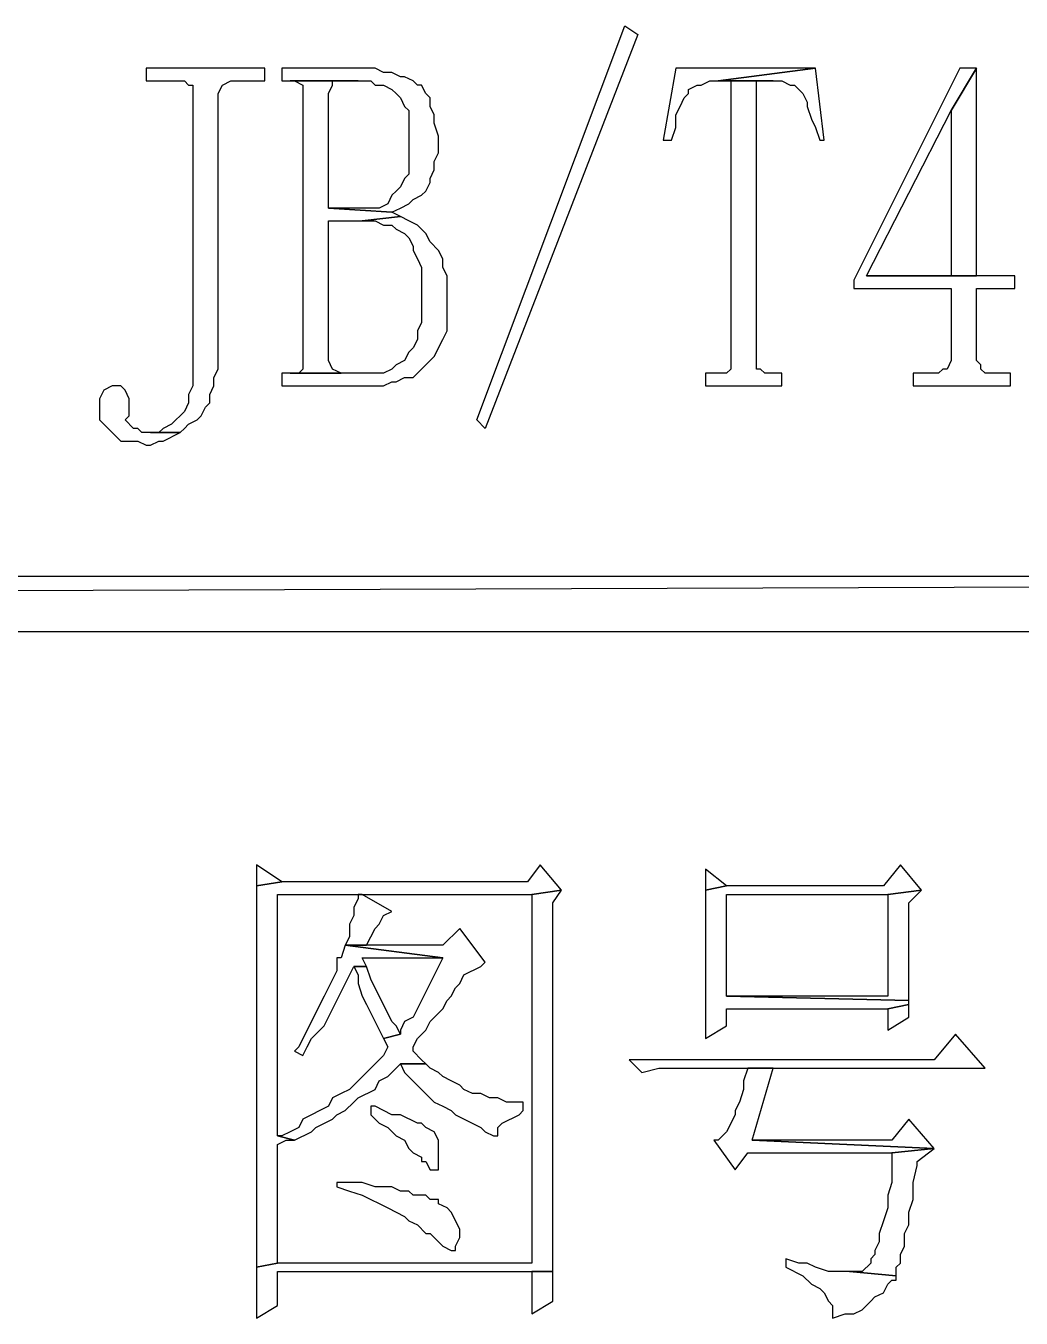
# Model space of a CAD drawing. Extents: x -15.4 to 0.8, y 0.3 to 11.8.
# Drawn here: x -0.7483 to -0.5525, y 1.1936 to 1.4477 of the extents above; entities that cross this region are included whole.
import ezdxf

# ---------------------------------------------------------------- set-up
doc = ezdxf.new("R2010")
doc.units = 0
doc.header["$MEASUREMENT"] = 0
doc.linetypes.add('AUSGEZOGEN', pattern=[0])
doc.layers.get('0').update_dxf_attribs({"linetype": 'AUSGEZOGEN'})

msp = doc.modelspace()

# ---------------------------------------------------------------- linework, layer by layer
for points in [[(-0.65795, 1.36856), (-0.65961, 1.37023), (-0.65961, 1.37023), (-0.63045, 1.44773), (-0.63045, 1.44773), (-0.62795, 1.44606), (-0.62795, 1.44606), (-0.65795, 1.36856), (-0.65795, 1.36856)], [(-0.70128, 1.4394), (-0.72461, 1.4394), (-0.72461, 1.4394), (-0.72461, 1.4369), (-0.72461, 1.4369), (-0.71711, 1.4369), (-0.71711, 1.4369), (-0.71628, 1.43606), (-0.71628, 1.43606), (-0.71545, 1.43606), (-0.71545, 1.43606), (-0.71545, 1.3769), (-0.71545, 1.3769), (-0.71628, 1.37523), (-0.71628, 1.37523), (-0.71628, 1.37356), (-0.71628, 1.37356), (-0.71711, 1.3719), (-0.71711, 1.3719), (-0.71795, 1.37106), (-0.71795, 1.37106), (-0.71878, 1.37023), (-0.71878, 1.37023), (-0.71961, 1.3694), (-0.71961, 1.3694), (-0.72128, 1.36856), (-0.72128, 1.36856), (-0.72211, 1.36773), (-0.72211, 1.36773), (-0.72378, 1.36773), (-0.72378, 1.36773), (-0.71795, 1.36773), (-0.71795, 1.36773), (-0.71711, 1.36856), (-0.71711, 1.36856), (-0.71628, 1.3694), (-0.71628, 1.3694), (-0.71461, 1.37023), (-0.71461, 1.37023), (-0.71378, 1.37106), (-0.71378, 1.37106), (-0.71295, 1.37273), (-0.71295, 1.37273), (-0.71211, 1.37356), (-0.71211, 1.37356), (-0.71211, 1.37523), (-0.71211, 1.37523), (-0.71128, 1.3769), (-0.71128, 1.3769), (-0.71128, 1.37856), (-0.71128, 1.37856), (-0.71045, 1.38023), (-0.71045, 1.38023), (-0.71045, 1.4344), (-0.71045, 1.4344), (-0.70961, 1.43606), (-0.70961, 1.43606), (-0.70795, 1.4369), (-0.70795, 1.4369), (-0.70128, 1.4369), (-0.70128, 1.4394)], [(-0.68128, 1.4394), (-0.69795, 1.4394), (-0.69795, 1.4394), (-0.69795, 1.4369), (-0.69795, 1.4369), (-0.68045, 1.4369), (-0.68045, 1.4369), (-0.67961, 1.43606), (-0.67961, 1.43606), (-0.67795, 1.43606), (-0.67795, 1.43606), (-0.67628, 1.43523), (-0.67628, 1.43523), (-0.67545, 1.4344), (-0.67545, 1.4344), (-0.67461, 1.43356), (-0.67461, 1.43356), (-0.67378, 1.4319), (-0.67378, 1.4319), (-0.67295, 1.43106), (-0.67295, 1.43106), (-0.67295, 1.41856), (-0.67295, 1.41856), (-0.67378, 1.41773), (-0.67378, 1.41773), (-0.67461, 1.41606), (-0.67461, 1.41606), (-0.67545, 1.41523), (-0.67545, 1.41523), (-0.67628, 1.4144), (-0.67628, 1.4144), (-0.67711, 1.41273), (-0.67711, 1.41273), (-0.67878, 1.4119), (-0.67878, 1.4119), (-0.68878, 1.4119), (-0.68878, 1.4119), (-0.67628, 1.41106), (-0.67628, 1.41106), (-0.67461, 1.4119), (-0.67461, 1.4119), (-0.67295, 1.41273), (-0.67295, 1.41273), (-0.67211, 1.41356), (-0.67211, 1.41356), (-0.67045, 1.4144), (-0.67045, 1.4144), (-0.66961, 1.41523), (-0.66961, 1.41523), (-0.66878, 1.4169), (-0.66878, 1.4169), (-0.66878, 1.41773), (-0.66878, 1.41773), (-0.66795, 1.4194), (-0.66795, 1.4194), (-0.66795, 1.42106), (-0.66795, 1.42106), (-0.66711, 1.42273), (-0.66711, 1.42273), (-0.66711, 1.42606), (-0.66711, 1.42606), (-0.66795, 1.42856), (-0.66795, 1.42856), (-0.66795, 1.43023), (-0.66795, 1.43023), (-0.66878, 1.4319), (-0.66878, 1.4319), (-0.66878, 1.43356), (-0.66878, 1.43356), (-0.66961, 1.4344), (-0.66961, 1.4344), (-0.67045, 1.43606), (-0.67045, 1.43606), (-0.67128, 1.43606), (-0.67128, 1.43606), (-0.67211, 1.4369), (-0.67211, 1.4369), (-0.67378, 1.43773), (-0.67378, 1.43773), (-0.67461, 1.43773), (-0.67461, 1.43773), (-0.67628, 1.43856), (-0.67628, 1.43856), (-0.67795, 1.43856), (-0.67795, 1.43856), (-0.67961, 1.4394), (-0.68128, 1.4394)], [(-0.59295, 1.4394), (-0.62045, 1.4394), (-0.62045, 1.4394), (-0.62295, 1.42523), (-0.62295, 1.42523), (-0.62128, 1.42523), (-0.62128, 1.42523), (-0.62045, 1.42773), (-0.62045, 1.42773), (-0.62045, 1.43023), (-0.62045, 1.43023), (-0.61961, 1.4319), (-0.61961, 1.4319), (-0.61878, 1.43356), (-0.61878, 1.43356), (-0.61795, 1.4344), (-0.61795, 1.4344), (-0.61795, 1.43523), (-0.61795, 1.43523), (-0.61628, 1.43606), (-0.61628, 1.43606), (-0.61545, 1.43606), (-0.61545, 1.43606), (-0.61378, 1.4369), (-0.61378, 1.4369), (-0.61211, 1.4369), (-0.59295, 1.4394)], [(-0.59295, 1.4394), (-0.61211, 1.4369), (-0.61211, 1.4369), (-0.59961, 1.4369), (-0.59961, 1.4369), (-0.59795, 1.43606), (-0.59795, 1.43606), (-0.59711, 1.43606), (-0.59711, 1.43606), (-0.59545, 1.4344), (-0.59545, 1.4344), (-0.59461, 1.43273), (-0.59461, 1.43273), (-0.59461, 1.4319), (-0.59461, 1.4319), (-0.59378, 1.4294), (-0.59378, 1.4294), (-0.59295, 1.42773), (-0.59295, 1.42773), (-0.59211, 1.42523), (-0.59211, 1.42523), (-0.59128, 1.42523), (-0.59295, 1.4394)], [(-0.56128, 1.4394), (-0.56461, 1.4394), (-0.56461, 1.4394), (-0.58545, 1.39773), (-0.58545, 1.39773), (-0.58545, 1.39606), (-0.58545, 1.39606), (-0.56628, 1.39606), (-0.56628, 1.39606), (-0.56628, 1.3819), (-0.56628, 1.3819), (-0.56711, 1.38023), (-0.56711, 1.38023), (-0.56795, 1.38023), (-0.56795, 1.38023), (-0.56878, 1.3794), (-0.56878, 1.3794), (-0.57378, 1.3794), (-0.57378, 1.3794), (-0.57378, 1.3769), (-0.57378, 1.3769), (-0.55461, 1.3769), (-0.55461, 1.3769), (-0.55461, 1.3794), (-0.55461, 1.3794), (-0.55961, 1.3794), (-0.55961, 1.3794), (-0.56045, 1.38023), (-0.56045, 1.38023), (-0.56045, 1.38106), (-0.56045, 1.38106), (-0.56128, 1.3819), (-0.56128, 1.3819), (-0.56128, 1.39606), (-0.56128, 1.39606), (-0.55378, 1.39606), (-0.55378, 1.39606), (-0.55378, 1.39856), (-0.55378, 1.39856), (-0.58295, 1.39856), (-0.58295, 1.39856), (-0.56628, 1.43106), (-0.56128, 1.4394)], [(-0.56128, 1.4394), (-0.56628, 1.43106), (-0.56628, 1.43106), (-0.56628, 1.39856), (-0.56628, 1.39856), (-0.58295, 1.39856), (-0.58295, 1.39856), (-0.56128, 1.39856), (-0.56128, 1.4394)], [(-0.69628, 1.4369), (-0.69545, 1.4369), (-0.69545, 1.4369), (-0.69378, 1.43606), (-0.69378, 1.43606), (-0.69378, 1.38023), (-0.69378, 1.38023), (-0.69461, 1.3794), (-0.69461, 1.3794), (-0.69628, 1.3794), (-0.69628, 1.3794), (-0.68628, 1.3794), (-0.68628, 1.3794), (-0.68795, 1.38023), (-0.68795, 1.38023), (-0.68878, 1.3819), (-0.68878, 1.3819), (-0.68878, 1.4094), (-0.68878, 1.4094), (-0.68211, 1.4094), (-0.68211, 1.4094), (-0.67461, 1.41023), (-0.67461, 1.41023), (-0.67628, 1.41106), (-0.67628, 1.41106), (-0.68878, 1.4119), (-0.68878, 1.4119), (-0.68878, 1.4344), (-0.68878, 1.4344), (-0.68795, 1.43606), (-0.68795, 1.43606), (-0.68795, 1.4369), (-0.68795, 1.4369), (-0.68295, 1.4369), (-0.69628, 1.4369)], [(-0.61211, 1.4369), (-0.60961, 1.4369), (-0.60961, 1.4369), (-0.60961, 1.38023), (-0.60961, 1.38023), (-0.61045, 1.3794), (-0.61045, 1.3794), (-0.61461, 1.3794), (-0.61461, 1.3794), (-0.61461, 1.3769), (-0.61461, 1.3769), (-0.59961, 1.3769), (-0.59961, 1.3769), (-0.59961, 1.3794), (-0.59961, 1.3794), (-0.60295, 1.3794), (-0.60295, 1.3794), (-0.60378, 1.38023), (-0.60378, 1.38023), (-0.60461, 1.38023), (-0.60461, 1.38023), (-0.60461, 1.4369), (-0.60461, 1.4369), (-0.60128, 1.4369), (-0.61211, 1.4369)], [(-0.67461, 1.41023), (-0.68211, 1.4094), (-0.68211, 1.4094), (-0.67961, 1.4094), (-0.67961, 1.4094), (-0.67795, 1.40856), (-0.67795, 1.40856), (-0.67628, 1.40856), (-0.67628, 1.40856), (-0.67545, 1.40773), (-0.67545, 1.40773), (-0.67378, 1.4069), (-0.67378, 1.4069), (-0.67295, 1.40606), (-0.67295, 1.40606), (-0.67211, 1.4044), (-0.67211, 1.4044), (-0.67211, 1.40356), (-0.67211, 1.40356), (-0.67128, 1.4019), (-0.67128, 1.4019), (-0.67045, 1.40023), (-0.67045, 1.40023), (-0.67045, 1.3894), (-0.67045, 1.3894), (-0.67128, 1.38773), (-0.67128, 1.38773), (-0.67128, 1.38606), (-0.67128, 1.38606), (-0.67211, 1.3844), (-0.67211, 1.3844), (-0.67295, 1.38356), (-0.67295, 1.38356), (-0.67378, 1.3819), (-0.67378, 1.3819), (-0.67545, 1.38106), (-0.67545, 1.38106), (-0.67628, 1.38023), (-0.67628, 1.38023), (-0.67795, 1.3794), (-0.67795, 1.3794), (-0.69795, 1.3794), (-0.69795, 1.3794), (-0.69795, 1.3769), (-0.69795, 1.3769), (-0.67795, 1.3769), (-0.67795, 1.3769), (-0.67628, 1.37773), (-0.67628, 1.37773), (-0.67545, 1.37773), (-0.67545, 1.37773), (-0.67378, 1.37856), (-0.67378, 1.37856), (-0.67211, 1.37856), (-0.67211, 1.37856), (-0.67045, 1.38023), (-0.67045, 1.38023), (-0.66878, 1.3819), (-0.66878, 1.3819), (-0.66795, 1.38273), (-0.66795, 1.38273), (-0.66628, 1.38606), (-0.66628, 1.38606), (-0.66545, 1.38773), (-0.66545, 1.38773), (-0.66545, 1.39856), (-0.66545, 1.39856), (-0.66628, 1.40023), (-0.66628, 1.40023), (-0.66628, 1.4019), (-0.66628, 1.4019), (-0.66711, 1.40356), (-0.66711, 1.40356), (-0.66878, 1.40523), (-0.66878, 1.40523), (-0.66961, 1.4069), (-0.66961, 1.4069), (-0.67128, 1.40856), (-0.67128, 1.40856), (-0.67295, 1.4094), (-0.67461, 1.41023)], [(-0.73045, 1.3769), (-0.73128, 1.3769), (-0.73128, 1.3769), (-0.73295, 1.37606), (-0.73295, 1.37606), (-0.73378, 1.3744), (-0.73378, 1.3744), (-0.73378, 1.37023), (-0.73378, 1.37023), (-0.72961, 1.36606), (-0.72961, 1.36606), (-0.72628, 1.36606), (-0.72628, 1.36606), (-0.72461, 1.36523), (-0.72461, 1.36523), (-0.72378, 1.36523), (-0.72378, 1.36523), (-0.72211, 1.36606), (-0.72211, 1.36606), (-0.72128, 1.36606), (-0.72128, 1.36606), (-0.71795, 1.36773), (-0.71795, 1.36773), (-0.72545, 1.36773), (-0.72545, 1.36773), (-0.72628, 1.36856), (-0.72628, 1.36856), (-0.72711, 1.36856), (-0.72711, 1.36856), (-0.72878, 1.37023), (-0.72878, 1.37023), (-0.72795, 1.37106), (-0.72795, 1.37106), (-0.72795, 1.3744), (-0.72795, 1.3744), (-0.72878, 1.37606), (-0.72878, 1.37606), (-0.72961, 1.3769), (-0.73045, 1.3769)], [(-3.26878, 1.3394), (-3.26878, 1.32856), (-3.26878, 1.32856), (0.08122, 1.3394), (-3.26878, 1.3394)], [(-3.26878, 1.32856), (0.08122, 1.3394), (0.08122, 1.3394), (0.08122, 1.32856), (-3.26878, 1.32856)], [(-0.70295, 1.28273), (-0.70295, 1.27856), (-0.70295, 1.27856), (-0.69795, 1.2794), (-0.70295, 1.28273)], [(-0.64711, 1.28273), (-0.64961, 1.2794), (-0.64961, 1.2794), (-0.69795, 1.2794), (-0.69795, 1.2794), (-0.70295, 1.27856), (-0.70295, 1.27856), (-0.70295, 1.20356), (-0.70295, 1.20356), (-0.69878, 1.2044), (-0.69878, 1.2044), (-0.69878, 1.22773), (-0.69878, 1.22773), (-0.69711, 1.22856), (-0.69711, 1.22856), (-0.69545, 1.22856), (-0.69545, 1.22856), (-0.69878, 1.2294), (-0.69878, 1.2294), (-0.69878, 1.2769), (-0.69878, 1.2769), (-0.64878, 1.2769), (-0.64878, 1.2769), (-0.64295, 1.27773), (-0.64711, 1.28273)], [(-0.57628, 1.28273), (-0.57961, 1.27856), (-0.57961, 1.27856), (-0.61045, 1.27856), (-0.61045, 1.27856), (-0.61461, 1.27773), (-0.61461, 1.27773), (-0.61461, 1.24856), (-0.61461, 1.24856), (-0.61045, 1.25106), (-0.61045, 1.25106), (-0.61045, 1.2544), (-0.61045, 1.2544), (-0.57878, 1.2544), (-0.57878, 1.2544), (-0.57461, 1.25523), (-0.57461, 1.25523), (-0.57461, 1.25606), (-0.57461, 1.25606), (-0.61045, 1.2569), (-0.61045, 1.2569), (-0.61045, 1.2769), (-0.61045, 1.2769), (-0.57878, 1.2769), (-0.57878, 1.2769), (-0.57211, 1.27773), (-0.57628, 1.28273)], [(-0.61461, 1.2819), (-0.61461, 1.27773), (-0.61461, 1.27773), (-0.61045, 1.27856), (-0.61461, 1.2819)], [(-0.64295, 1.27773), (-0.64878, 1.2769), (-0.64878, 1.2769), (-0.64878, 1.2044), (-0.64878, 1.2044), (-0.69878, 1.2044), (-0.69878, 1.2044), (-0.70295, 1.20356), (-0.70295, 1.20356), (-0.70295, 1.19356), (-0.70295, 1.19356), (-0.69878, 1.19606), (-0.69878, 1.19606), (-0.69878, 1.20273), (-0.69878, 1.20273), (-0.64461, 1.20273), (-0.64461, 1.20273), (-0.64461, 1.27523), (-0.64295, 1.27773)], [(-0.68211, 1.2769), (-0.68295, 1.2769), (-0.68295, 1.2769), (-0.68295, 1.27606), (-0.68295, 1.27606), (-0.68378, 1.2744), (-0.68378, 1.2744), (-0.68378, 1.27273), (-0.68378, 1.27273), (-0.68461, 1.27106), (-0.68461, 1.27106), (-0.68461, 1.26856), (-0.68461, 1.26856), (-0.68545, 1.2669), (-0.68545, 1.2669), (-0.68128, 1.2669), (-0.68128, 1.2669), (-0.67961, 1.27023), (-0.67961, 1.27023), (-0.67878, 1.27106), (-0.67878, 1.27106), (-0.67795, 1.27273), (-0.67795, 1.27273), (-0.67628, 1.27356), (-0.68211, 1.2769)], [(-0.57211, 1.27773), (-0.57878, 1.2769), (-0.57878, 1.2769), (-0.57878, 1.2569), (-0.57878, 1.2569), (-0.61045, 1.2569), (-0.61045, 1.2569), (-0.57461, 1.25606), (-0.57461, 1.25606), (-0.57461, 1.27523), (-0.57211, 1.27773)], [(-0.66295, 1.27023), (-0.66628, 1.2669), (-0.66628, 1.2669), (-0.68545, 1.2669), (-0.68545, 1.2669), (-0.66628, 1.2644), (-0.66628, 1.2644), (-0.66961, 1.25773), (-0.66961, 1.25773), (-0.67045, 1.25606), (-0.67045, 1.25606), (-0.67211, 1.25273), (-0.67211, 1.25273), (-0.67378, 1.2519), (-0.67378, 1.2519), (-0.67461, 1.25023), (-0.67461, 1.25023), (-0.67461, 1.2494), (-0.67461, 1.2494), (-0.67795, 1.24856), (-0.67795, 1.24856), (-0.67711, 1.2469), (-0.67711, 1.2469), (-0.67795, 1.24523), (-0.67795, 1.24523), (-0.68461, 1.23856), (-0.68461, 1.23856), (-0.68628, 1.23773), (-0.68628, 1.23773), (-0.68795, 1.2369), (-0.68795, 1.2369), (-0.68878, 1.23523), (-0.68878, 1.23523), (-0.69378, 1.23273), (-0.69378, 1.23273), (-0.69461, 1.23106), (-0.69461, 1.23106), (-0.69628, 1.23023), (-0.69628, 1.23023), (-0.69795, 1.2294), (-0.69795, 1.2294), (-0.69878, 1.2294), (-0.69878, 1.2294), (-0.69545, 1.22856), (-0.69545, 1.22856), (-0.69211, 1.23023), (-0.69211, 1.23023), (-0.69128, 1.23106), (-0.69128, 1.23106), (-0.68795, 1.23273), (-0.68795, 1.23273), (-0.68711, 1.23356), (-0.68711, 1.23356), (-0.68545, 1.2344), (-0.68545, 1.2344), (-0.68378, 1.23606), (-0.68378, 1.23606), (-0.68295, 1.2369), (-0.68295, 1.2369), (-0.67961, 1.23856), (-0.67961, 1.23856), (-0.67878, 1.24023), (-0.67878, 1.24023), (-0.67711, 1.24106), (-0.67711, 1.24106), (-0.67628, 1.2419), (-0.67628, 1.2419), (-0.67461, 1.24356), (-0.67461, 1.24356), (-0.66961, 1.24356), (-0.66961, 1.24356), (-0.67045, 1.2444), (-0.67045, 1.2444), (-0.67211, 1.24606), (-0.67211, 1.24606), (-0.67211, 1.2469), (-0.67211, 1.2469), (-0.67128, 1.24856), (-0.67128, 1.24856), (-0.66961, 1.25023), (-0.66961, 1.25023), (-0.66878, 1.2519), (-0.66878, 1.2519), (-0.66628, 1.2544), (-0.66628, 1.2544), (-0.66545, 1.25606), (-0.66545, 1.25606), (-0.66461, 1.2569), (-0.66461, 1.2569), (-0.66378, 1.25856), (-0.66378, 1.25856), (-0.66295, 1.2594), (-0.66295, 1.2594), (-0.66211, 1.26106), (-0.66211, 1.26106), (-0.65878, 1.26273), (-0.65878, 1.26273), (-0.65795, 1.26356), (-0.66295, 1.27023)], [(-0.68545, 1.2669), (-0.68628, 1.2644), (-0.68628, 1.2644), (-0.68711, 1.2644), (-0.68711, 1.2644), (-0.68711, 1.2619), (-0.68711, 1.2619), (-0.68961, 1.2569), (-0.68961, 1.2569), (-0.69045, 1.25523), (-0.69045, 1.25523), (-0.69461, 1.2469), (-0.69461, 1.2469), (-0.69545, 1.24606), (-0.69545, 1.24606), (-0.69378, 1.24523), (-0.69378, 1.24523), (-0.69295, 1.2469), (-0.69295, 1.2469), (-0.69211, 1.24856), (-0.69211, 1.24856), (-0.68961, 1.25106), (-0.68961, 1.25106), (-0.68711, 1.25606), (-0.68711, 1.25606), (-0.68628, 1.25773), (-0.68628, 1.25773), (-0.68378, 1.26273), (-0.68378, 1.26273), (-0.68128, 1.26273), (-0.68128, 1.26273), (-0.68211, 1.2644), (-0.68211, 1.2644), (-0.66628, 1.2644), (-0.68545, 1.2669)], [(-0.68128, 1.26273), (-0.68378, 1.26273), (-0.68378, 1.26273), (-0.68295, 1.26106), (-0.68295, 1.26106), (-0.68295, 1.2594), (-0.68295, 1.2594), (-0.68211, 1.2569), (-0.68211, 1.2569), (-0.68128, 1.25523), (-0.68128, 1.25523), (-0.67795, 1.24856), (-0.67795, 1.24856), (-0.67461, 1.2494), (-0.67461, 1.2494), (-0.67545, 1.25106), (-0.67545, 1.25106), (-0.67628, 1.2519), (-0.67628, 1.2519), (-0.67795, 1.25523), (-0.67795, 1.25523), (-0.67878, 1.2569), (-0.67878, 1.2569), (-0.68045, 1.26023), (-0.68128, 1.26273)], [(-0.57461, 1.25523), (-0.57878, 1.2544), (-0.57878, 1.2544), (-0.57878, 1.25023), (-0.57878, 1.25023), (-0.57461, 1.25273), (-0.57461, 1.25273), (-0.57461, 1.25356), (-0.57461, 1.25523)], [(-0.56545, 1.2494), (-0.56961, 1.2444), (-0.56961, 1.2444), (-0.62961, 1.2444), (-0.62961, 1.2444), (-0.62711, 1.2419), (-0.62711, 1.2419), (-0.62378, 1.24273), (-0.62378, 1.24273), (-0.55961, 1.24273), (-0.56545, 1.2494)], [(-0.66961, 1.24356), (-0.67461, 1.24356), (-0.67461, 1.24356), (-0.67378, 1.2419), (-0.67378, 1.2419), (-0.66795, 1.23606), (-0.66795, 1.23606), (-0.66628, 1.23523), (-0.66628, 1.23523), (-0.66461, 1.2344), (-0.66461, 1.2344), (-0.66378, 1.23356), (-0.66378, 1.23356), (-0.65878, 1.23106), (-0.65878, 1.23106), (-0.65795, 1.23023), (-0.65795, 1.23023), (-0.65628, 1.2294), (-0.65628, 1.2294), (-0.65545, 1.2294), (-0.65545, 1.2294), (-0.65545, 1.23106), (-0.65545, 1.23106), (-0.65461, 1.2319), (-0.65461, 1.2319), (-0.65128, 1.23356), (-0.65128, 1.23356), (-0.65045, 1.2344), (-0.65045, 1.2344), (-0.65045, 1.23606), (-0.65045, 1.23606), (-0.65378, 1.23606), (-0.65378, 1.23606), (-0.65545, 1.2369), (-0.65545, 1.2369), (-0.65711, 1.2369), (-0.65711, 1.2369), (-0.65878, 1.23773), (-0.65878, 1.23773), (-0.66045, 1.23773), (-0.66045, 1.23773), (-0.66211, 1.23856), (-0.66211, 1.23856), (-0.66295, 1.2394), (-0.66295, 1.2394), (-0.66461, 1.24023), (-0.66461, 1.24023), (-0.66628, 1.24106), (-0.66628, 1.24106), (-0.66711, 1.2419), (-0.66711, 1.2419), (-0.66878, 1.24273), (-0.66961, 1.24356)], [(-0.60128, 1.24273), (-0.60628, 1.24273), (-0.60628, 1.24273), (-0.60711, 1.24023), (-0.60711, 1.24023), (-0.60711, 1.23856), (-0.60711, 1.23856), (-0.60795, 1.23606), (-0.60795, 1.23606), (-0.60878, 1.2344), (-0.60878, 1.2344), (-0.60878, 1.23356), (-0.60878, 1.23356), (-0.61045, 1.23023), (-0.61045, 1.23023), (-0.61211, 1.22856), (-0.61211, 1.22856), (-0.61295, 1.22856), (-0.61295, 1.22856), (-0.60878, 1.22273), (-0.60878, 1.22273), (-0.60628, 1.22606), (-0.60628, 1.22606), (-0.57795, 1.22606), (-0.57795, 1.22606), (-0.56961, 1.2269), (-0.56961, 1.2269), (-0.60545, 1.22856), (-0.60128, 1.24273)], [(-0.68045, 1.23523), (-0.68045, 1.23356), (-0.68045, 1.23356), (-0.67878, 1.2319), (-0.67878, 1.2319), (-0.67711, 1.23106), (-0.67711, 1.23106), (-0.67545, 1.2294), (-0.67545, 1.2294), (-0.67378, 1.22856), (-0.67378, 1.22856), (-0.67295, 1.2269), (-0.67295, 1.2269), (-0.67211, 1.22606), (-0.67211, 1.22606), (-0.67045, 1.22523), (-0.67045, 1.22523), (-0.67045, 1.2244), (-0.67045, 1.2244), (-0.66961, 1.2244), (-0.66961, 1.2244), (-0.66878, 1.22273), (-0.66878, 1.22273), (-0.66711, 1.22273), (-0.66711, 1.22273), (-0.66711, 1.22856), (-0.66711, 1.22856), (-0.66795, 1.23023), (-0.66795, 1.23023), (-0.66961, 1.23106), (-0.66961, 1.23106), (-0.67045, 1.2319), (-0.67045, 1.2319), (-0.67128, 1.2319), (-0.67128, 1.2319), (-0.67461, 1.23356), (-0.67461, 1.23356), (-0.67628, 1.23356), (-0.67628, 1.23356), (-0.67961, 1.23523), (-0.68045, 1.23523)], [(-0.57461, 1.23273), (-0.57795, 1.22856), (-0.57795, 1.22856), (-0.60545, 1.22856), (-0.60545, 1.22856), (-0.56961, 1.2269), (-0.57461, 1.23273)], [(-0.56961, 1.2269), (-0.57795, 1.22606), (-0.57795, 1.22606), (-0.57795, 1.22023), (-0.57795, 1.22023), (-0.57878, 1.21773), (-0.57878, 1.21773), (-0.57878, 1.21523), (-0.57878, 1.21523), (-0.57961, 1.21273), (-0.57961, 1.21273), (-0.58045, 1.21023), (-0.58045, 1.21023), (-0.58045, 1.20856), (-0.58045, 1.20856), (-0.58128, 1.2069), (-0.58128, 1.2069), (-0.58128, 1.20606), (-0.58128, 1.20606), (-0.58211, 1.20523), (-0.58211, 1.20523), (-0.58211, 1.2044), (-0.58211, 1.2044), (-0.58378, 1.20273), (-0.58378, 1.20273), (-0.58628, 1.20273), (-0.58628, 1.20273), (-0.57711, 1.2019), (-0.57711, 1.2019), (-0.57711, 1.20356), (-0.57711, 1.20356), (-0.57628, 1.2044), (-0.57628, 1.2044), (-0.57628, 1.20606), (-0.57628, 1.20606), (-0.57545, 1.20773), (-0.57545, 1.20773), (-0.57545, 1.21023), (-0.57545, 1.21023), (-0.57461, 1.2119), (-0.57461, 1.2119), (-0.57461, 1.2144), (-0.57461, 1.2144), (-0.57378, 1.2169), (-0.57378, 1.2169), (-0.57378, 1.22023), (-0.57378, 1.22023), (-0.57295, 1.22356), (-0.57295, 1.22356), (-0.57295, 1.2244), (-0.56961, 1.2269)], [(-0.68711, 1.22023), (-0.68711, 1.2194), (-0.68711, 1.2194), (-0.68461, 1.21856), (-0.68461, 1.21856), (-0.68211, 1.21773), (-0.68211, 1.21773), (-0.67711, 1.21523), (-0.67711, 1.21523), (-0.67545, 1.2144), (-0.67545, 1.2144), (-0.67378, 1.21356), (-0.67378, 1.21356), (-0.67295, 1.21273), (-0.67295, 1.21273), (-0.67128, 1.2119), (-0.67128, 1.2119), (-0.66961, 1.21023), (-0.66961, 1.21023), (-0.66878, 1.21023), (-0.66878, 1.21023), (-0.66628, 1.20773), (-0.66628, 1.20773), (-0.66461, 1.2069), (-0.66461, 1.2069), (-0.66378, 1.2069), (-0.66378, 1.2069), (-0.66378, 1.20773), (-0.66378, 1.20773), (-0.66295, 1.2094), (-0.66295, 1.2094), (-0.66295, 1.21106), (-0.66295, 1.21106), (-0.66461, 1.2144), (-0.66461, 1.2144), (-0.66545, 1.21523), (-0.66545, 1.21523), (-0.66711, 1.21606), (-0.66711, 1.21606), (-0.66711, 1.2169), (-0.66711, 1.2169), (-0.66878, 1.2169), (-0.66878, 1.2169), (-0.66961, 1.21773), (-0.66961, 1.21773), (-0.67211, 1.21773), (-0.67211, 1.21773), (-0.67295, 1.21856), (-0.67295, 1.21856), (-0.67461, 1.21856), (-0.67461, 1.21856), (-0.67628, 1.2194), (-0.67628, 1.2194), (-0.67961, 1.2194), (-0.67961, 1.2194), (-0.68211, 1.22023), (-0.68211, 1.22023), (-0.68628, 1.22023), (-0.68711, 1.22023)], [(-0.59878, 1.20523), (-0.59878, 1.20356), (-0.59878, 1.20356), (-0.59545, 1.2019), (-0.59545, 1.2019), (-0.59378, 1.20023), (-0.59378, 1.20023), (-0.59211, 1.1994), (-0.59211, 1.1994), (-0.59128, 1.19856), (-0.59128, 1.19856), (-0.59045, 1.1969), (-0.59045, 1.1969), (-0.58961, 1.19606), (-0.58961, 1.19606), (-0.58961, 1.19356), (-0.58961, 1.19356), (-0.58711, 1.1944), (-0.58711, 1.1944), (-0.58545, 1.1944), (-0.58545, 1.1944), (-0.58378, 1.19523), (-0.58378, 1.19523), (-0.58295, 1.19606), (-0.58295, 1.19606), (-0.58211, 1.1969), (-0.58211, 1.1969), (-0.58128, 1.19773), (-0.58128, 1.19773), (-0.57961, 1.19856), (-0.57961, 1.19856), (-0.57878, 1.20023), (-0.57878, 1.20023), (-0.57795, 1.20106), (-0.57795, 1.20106), (-0.57711, 1.20106), (-0.57711, 1.20106), (-0.57711, 1.2019), (-0.57711, 1.2019), (-0.58628, 1.20273), (-0.58628, 1.20273), (-0.59045, 1.20273), (-0.59045, 1.20273), (-0.59295, 1.20356), (-0.59295, 1.20356), (-0.59461, 1.2044), (-0.59461, 1.2044), (-0.59628, 1.2044), (-0.59878, 1.20523)], [(-0.64461, 1.20273), (-0.64878, 1.20273), (-0.64878, 1.20273), (-0.64878, 1.1944), (-0.64878, 1.1944), (-0.64461, 1.1969), (-0.64461, 1.1969), (-0.64461, 1.20106), (-0.64461, 1.20273)]]:
    msp.add_lwpolyline(points)

doc.saveas('drawing.dxf')
